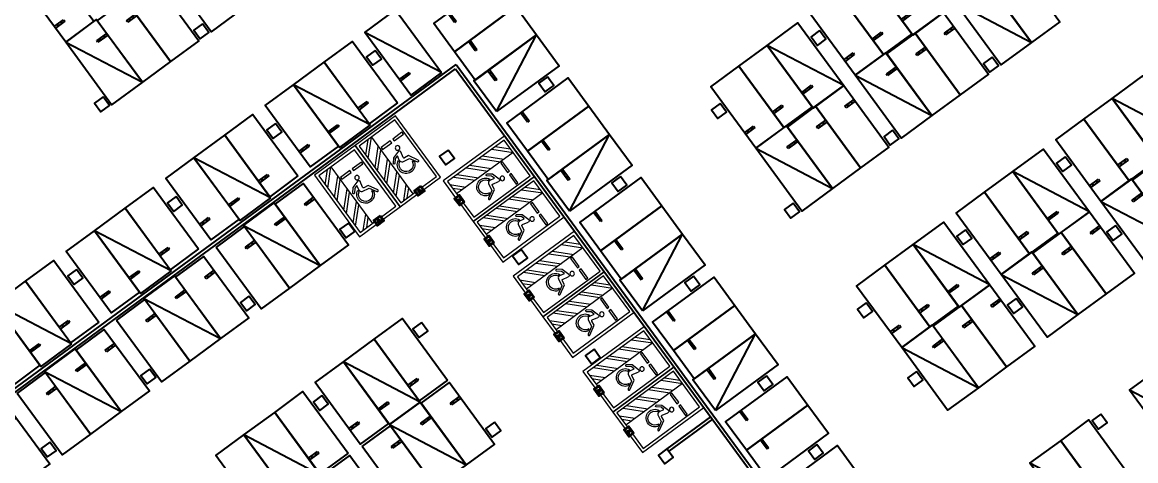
# Model space of a CAD drawing. Header units: millimetres. Extents: x 78082221 to 78451133, y -34402202 to -34172290.
# Drawn here: x 78275708 to 78348784, y -34318667 to -34289909 of the extents above; entities that cross this region are included whole.
import ezdxf

# ---------------------------------------------------------------- set-up
doc = ezdxf.new("R2010")
doc.units = ezdxf.units.MM
doc.header["$LTSCALE"] = 100
doc.header["$MEASUREMENT"] = 0
doc.header["$PDMODE"] = 1
doc.header["$PDSIZE"] = -3
doc.layers.get('0').update_dxf_attribs({"color": 2, "linetype": 'CONTINUOUS'})
doc.layers.get('Defpoints').update_dxf_attribs({"color": 142, "linetype": 'CONTINUOUS'})
doc.layers.add('E-PLAN', color=115, linetype='CONTINUOUS')
doc.layers.add('Z', color=115, linetype='CONTINUOUS')
doc.styles.add('c-b2$0$맑은고딕', font='', dxfattribs={"width": 0.8})
doc.styles.add('돋움', font='', dxfattribs={"width": 0.9})
doc.styles.get('c-b2$0$맑은고딕').set_extended_font_data('Malgun Gothic')
doc.styles.get('돋움').set_extended_font_data('Dotum')
doc.dimstyles.new('c-b2$0$std_style', dxfattribs={"dimscale": 500, "dimtxt": 3, "dimasz": 1, "dimexe": 1.5, "dimexo": 2, "dimgap": 1, "dimtad": 1, "dimtoh": 1, "dimdec": 0, "dimzin": 0, "dimdsep": 46, "dimtxsty": 'c-b2$0$맑은고딕', "dimblk": 'c-b2$0$01420DDOT01', "dimcen": 2.5, "dimdle": 8, "dimclrd": 256, "dimclre": 256, "dimclrt": 256, "dimadec": 0, "dimazin": 0, "dimtfac": 1, "dimtdec": 0, "dimtix": 1, "dimtmove": 2, "dimatfit": 3, "dimldrblk": 'c-b2$0$_ClosedBlank', "dimfxl": 1, "dimtolj": 1, "dimtzin": 0, "dimlwd": -1, "dimlwe": -1, "dimarcsym": 0})

# ---------------------------------------------------------------- blocks, each defined once
blk = doc.blocks.new('XR-B2$0$XR-지하3층$0$확장형 주차')
at = {"layer": 'E-PLAN'}
for p, q in [((0, 3965), (800, 3965)), ((0, 3835), (800, 3835)), ((800, 3835), (800, 3965))]:
    blk.add_line(p, q, dxfattribs=at)
blk.add_lwpolyline([(2500, 5100), (0, 5100), (0, 0), (2500, 0)], close=True, dxfattribs=at)
blk.add_lwpolyline([(2500, 5100), (0, 0)], dxfattribs=at)
for centre in [(238, 3900), (613, 3900)]:
    blk.add_circle(centre, 17.5, dxfattribs=at)
blk = doc.blocks.new('XR-B2$0$XR-지하3층$0$일반형 주차')
at = {"layer": 'E-PLAN'}
for p, q in [((750, 3865), (0, 3865)), ((0, 3735), (750, 3735)), ((750, 3735), (750, 3865))]:
    blk.add_line(p, q, dxfattribs=at)
blk.add_lwpolyline([(2300, 5000), (0, 5000), (0, 0), (2300, 0)], close=True, dxfattribs=at)
for centre in [(238, 3800), (563, 3800)]:
    blk.add_circle(centre, 17.5, dxfattribs=at)
blk = doc.blocks.new('XR-B2$0$XR-지하3층$0$장애인 주차')
at = {"layer": 'E-PLAN', "lineweight": 5}
for p, q in [((4572, 3795), (4572, -805)), ((5572, 2795), (4572, 3795)), ((5572, 3078), (4855, 3795)), ((5572, 2045), (4572, 3045)), ((5572, 1762), (4572, 2762)), ((3689, 1485), (3600, 1888)), ((3699, 2009), (4214, 1851)), ((3992, 1503), (3925, 1810)), ((3925, 1810), (4151, 1741)), ((4055, 1528), (4053, 1393)), ((4151, 1741), (4355, 1493)), ((4214, 1851), (4443, 1569)), ((5572, 1012), (4572, 2012)), ((5572, 729), (4572, 1729)), ((3348, 969), (3257, 820)), ((5572, -21), (4572, 979)), ((5572, -304), (4572, 696)), ((5323, -805), (4572, -54)), ((5041, -805), (4572, -336))]:
    blk.add_line(p, q, dxfattribs=at)
at = {"layer": 'E-PLAN', "ltscale": 4}
for p, q in [((4165, -1005), (4165, -805)), ((4165, -805), (4165, -905))]:
    blk.add_line(p, q, dxfattribs=at)
at = {"layer": 'E-PLAN', "lineweight": 5}
for points in [[(3842, -1005), (2472, -1005), (2472, 3995), (5772, 3995), (5772, -1005), (4402, -1005)], [(3842, -805), (2672, -805), (2672, 3795), (5572, 3795), (5572, -805), (4402, -805)]]:
    blk.add_lwpolyline(points, dxfattribs=at)
for points in [[(3523, 2720), (2773, 2720), (2773, 2870), (3523, 2870)], [(4473, 2720), (3723, 2720), (3723, 2870), (4473, 2870)]]:
    blk.add_lwpolyline(points, close=True, dxfattribs=at)
for points in [[(3992, 1503, -0.343093), (3870, 1283), (3381, 1194), (3094, 715)], [(3094, 715, -1.000002), (2987, 770), (3330, 1379), (3640, 1415)]]:
    blk.add_lwpolyline(points, format="xyb", dxfattribs=at)
at = {"layer": 'E-PLAN', "ltscale": 4}
for points in [[(3842, -695), (3842, -1115), (4402, -1115), (4402, -695)], [(3892, -745), (3892, -1065), (4352, -1065), (4352, -745)]]:
    blk.add_lwpolyline(points, close=True, dxfattribs=at)
at = {"layer": 'E-PLAN'}
for points in [[(4161, -797), (4152, -916), (4058, -916), (4021, -1003), (3982, -990), (3988, -973), (4011, -981), (4046, -898), (4136, -898), (4137, -881), (4072, -881), (4072, -863), (4138, -863), (4142, -810)], [(4167, -882), (4169, -863)]]:
    blk.add_lwpolyline(points, dxfattribs=at)
at = {"layer": 'E-PLAN', "lineweight": 5}
blk.add_circle((3613, 2216), 150, dxfattribs=at)
for centre, radius, start, end in [((3810, 1000), 582, 198.00599, 65.09494), ((3682, 1922), 88.4, 79.11433, 202.31847), ((3632, 1473), 57.7, 276.27861, 12.43535), ((4394, 1537), 58.8, 227.96553, 33.79043), ((3809, 1000), 462, 183.85247, 58.2396)]:
    blk.add_arc(centre, radius, start, end, dxfattribs=at)
at = {"layer": 'E-PLAN'}
for centre, radius, start, end in [((4127, -942), 89.2, 206.53502, 62.4866), ((4127, -942), 71.5, 192.8781, 56.16881), ((4140, -787), 22.8, 335.11727, 274.96983)]:
    blk.add_arc(centre, radius, start, end, dxfattribs=at)
blk = doc.blocks.new('c-b2$0$01420DDOT01')
blk.add_line((-1.5, 0), (1.5, 0))
at = {"const_width": 0.5}
blk.add_lwpolyline([(-0.25, 0, 1), (0.25, 0, 1)], format="xyb", close=True, dxfattribs=at)
blk = doc.blocks.new('*D27')
at = {"layer": 'Defpoints', "color": 0, "transparency": 16777216}
for p in [(78437237, -34302993), (78442988, -34310838), (78326185, -34384411)]:
    blk.add_point(p, dxfattribs=at)
at = {"layer": 'Z', "transparency": 16777216}
for p, q in [((78437828, -34303800), (78443432, -34311442)), ((78332340, -34391959), (78442585, -34311133)), ((78326777, -34385217), (78332380, -34392860))]:
    blk.add_line(p, q, dxfattribs=at)
at = {"layer": 'Z', "transparency": 16777216, "xscale": 500, "yscale": 500, "zscale": 500}
for p, rotation in [((78442988, -34310838), 36.24693489456918), ((78331936, -34392255), 216.2469348945692)]:
    blk.add_blockref('c-b2$0$01420DDOT01', p, dxfattribs=dict(at, rotation=rotation))
at = {"layer": 'Z', "transparency": 16777216, "insert": (78386501, -34350234), "char_height": 2250, "attachment_point": 5, "rotation": 36.24693, "style": '돋움'}
blk.add_mtext('\\A1;137700', dxfattribs=at)
blk = doc.blocks.new('c-b2$0$_ClosedBlank')
at = {"color": 0, "linetype": 'ByBlock', "lineweight": -2}
for p, q in [((-1, 0.17), (0, 0)), ((-1, 0.17), (-1, -0.17)), ((0, 0), (-1, -0.17))]:
    blk.add_line(p, q, dxfattribs=at)

msp = doc.modelspace()

# ---------------------------------------------------------------- linework, layer by layer
at = {"layer": 'Z', "ltscale": 0.5}
for p, q in [((78258665.2, -34326309.2), (78304150.4, -34292961.8)), ((78258708.2, -34326029.7), (78304193.5, -34292682.3)), ((78304150.4, -34292961.8), (78328664.3, -34326398.3)), ((78304193.5, -34292682.3), (78328825.6, -34326280.1)), ((78320883.3, -34315785.1), (78318020.3, -34317884.1)), ((78321001.5, -34315946.4), (78318138.5, -34318045.4))]:
    msp.add_line(p, q, dxfattribs=at)
for points in [[(78287541.5, -34290011), (78286977, -34290424.9), (78287390.9, -34290989.5), (78287955.4, -34290575.6)], [(78328039.1, -34290451.4), (78327474.6, -34290865.3), (78327888.5, -34291429.8), (78328453, -34291015.9)], [(78298863.3, -34291754.2), (78298298.7, -34292168.1), (78298712.6, -34292732.7), (78299277.1, -34292318.8)], [(78339360.9, -34292194.6), (78338796.3, -34292608.5), (78339210.2, -34293173), (78339774.7, -34292759.1)], [(78310185, -34293497.4), (78309620.4, -34293911.3), (78310034.3, -34294475.9), (78310598.9, -34294062)], [(78281009.1, -34294800.3), (78280444.5, -34295214.2), (78280858.4, -34295778.7), (78281423, -34295364.8)], [(78321506.7, -34295240.6), (78320942.2, -34295654.5), (78321356, -34296219.1), (78321920.6, -34295805.2)], [(78292330.8, -34296543.5), (78291766.3, -34296957.4), (78292180.1, -34297521.9), (78292744.7, -34297108)], [(78332828.4, -34296983.8), (78332263.9, -34297397.7), (78332677.8, -34297962.3), (78333242.3, -34297548.4)], [(78303652.5, -34298286.7), (78303088, -34298700.6), (78303501.9, -34299265.1), (78304066.4, -34298851.2)], [(78344150.1, -34298727), (78343585.6, -34299140.9), (78343999.5, -34299705.5), (78344564, -34299291.6)], [(78314974.2, -34300029.9), (78314409.7, -34300443.8), (78314823.6, -34301008.3), (78315388.1, -34300594.4)], [(78285798.3, -34301332.8), (78285233.8, -34301746.7), (78285647.7, -34302311.2), (78286212.2, -34301897.3)], [(78326295.9, -34301773.1), (78325731.4, -34302187), (78326145.3, -34302751.5), (78326709.8, -34302337.6)], [(78297120.1, -34303076), (78296555.5, -34303489.9), (78296969.4, -34304054.4), (78297533.9, -34303640.5)], [(78347461.2, -34303243.3), (78346896.7, -34303657.2), (78347310.6, -34304221.7), (78347875.1, -34303807.8)], [(78337617.7, -34303516.3), (78337053.1, -34303930.2), (78337467, -34304494.7), (78338031.5, -34304080.8)], [(78308441.8, -34304819.2), (78307877.2, -34305233), (78308291.1, -34305797.6), (78308855.7, -34305383.7)], [(78279265.9, -34306122), (78278701.3, -34306535.9), (78279115.2, -34307100.4), (78279679.8, -34306686.6)], [(78319763.5, -34306562.4), (78319199, -34306976.2), (78319612.8, -34307540.8), (78320177.4, -34307126.9)], [(78290587.6, -34307865.2), (78290023.1, -34308279.1), (78290436.9, -34308843.6), (78291001.5, -34308429.8)], [(78331085.2, -34308305.6), (78330520.7, -34308719.4), (78330934.6, -34309284), (78331499.1, -34308870.1)], [(78340928.8, -34308032.6), (78340364.2, -34308446.5), (78340778.1, -34309011), (78341342.6, -34308597.1)], [(78301909.3, -34309608.4), (78301344.8, -34310022.3), (78301758.7, -34310586.8), (78302323.2, -34310173)], [(78313231, -34311351.6), (78312666.5, -34311765.5), (78313080.4, -34312330), (78313644.9, -34311916.2)], [(78284055.1, -34312654.5), (78283490.6, -34313068.4), (78283904.5, -34313632.9), (78284469, -34313219)], [(78324552.7, -34313094.8), (78323988.2, -34313508.7), (78324402.1, -34314073.2), (78324966.6, -34313659.4)], [(78334396.3, -34312821.8), (78333831.8, -34313235.7), (78334245.6, -34313800.2), (78334810.2, -34313386.4)], [(78295376.9, -34314397.7), (78294812.3, -34314811.6), (78295226.2, -34315376.1), (78295790.7, -34314962.2)], [(78346486.7, -34315613.4), (78345922.1, -34316027.3), (78346336, -34316591.9), (78346900.5, -34316178)], [(78306698.6, -34316140.9), (78306134, -34316554.8), (78306547.9, -34317119.3), (78307112.5, -34316705.4)], [(78277522.7, -34317443.7), (78276958.1, -34317857.6), (78277372, -34318422.2), (78277936.6, -34318008.3)], [(78327863.8, -34317611.1), (78327299.3, -34318025), (78327713.2, -34318589.5), (78328277.7, -34318175.6)], [(78318020.3, -34317884.1), (78317455.8, -34318298), (78317869.6, -34318862.5), (78318434.2, -34318448.6)]]:
    msp.add_lwpolyline(points, close=True, dxfattribs=at)

# ---------------------------------------------------------------- block references
at = {"layer": 'Z', "xscale": -1}
for name, p, rotation in [('XR-B2$0$XR-지하3층$0$확장형 주차', (78290122.1, -34289049), 36.24693370121151), ('XR-B2$0$XR-지하3층$0$확장형 주차', (78331130.8, -34286634.8), 216.2469337012116), ('XR-B2$0$XR-지하3층$0$일반형 주차', (78275601.7, -34287171.1), 216.2469337012116), ('XR-B2$0$XR-지하3층$0$일반형 주차', (78343796.4, -34289872.7), 36.24693370121151), ('XR-B2$0$XR-지하3층$0$일반형 주차', (78287299.5, -34291118.5), 36.24693370121151), ('XR-B2$0$XR-지하3층$0$일반형 주차', (78306745.1, -34287029.7), 126.2469333569375), ('XR-B2$0$XR-지하3층$0$일반형 주차', (78329275.9, -34287994.7), 216.2469337012116), ('XR-B2$0$XR-지하3층$0$확장형 주차', (78341941.5, -34291232.6), 36.24693370121151), ('XR-B2$0$XR-지하3층$0$일반형 주차', (78285444.6, -34292478.4), 36.24693370121151), ('XR-B2$0$XR-지하3층$0$일반형 주차', (78327421, -34289354.6), 216.2469337012116), ('XR-B2$0$XR-지하3층$0$확장형 주차', (78298186, -34290576.8), 216.2469337012116), ('XR-B2$0$XR-지하3층$0$일반형 주차', (78308105, -34288884.6), 126.2469333569375), ('XR-B2$0$XR-지하3층$0$일반형 주차', (78339118.8, -34293302), 36.24693370121151), ('XR-B2$0$XR-지하3층$0$확장형 주차', (78283589.7, -34293838.3), 36.24693370121151), ('XR-B2$0$XR-지하3층$0$확장형 주차', (78324598.4, -34291424), 216.2469337012116), ('XR-B2$0$XR-지하3층$0$확장형 주차', (78309464.9, -34290739.5), 126.2469333569375), ('XR-B2$0$XR-지하3층$0$일반형 주차', (78337263.9, -34294661.9), 36.24693370121151), ('XR-B2$0$XR-지하3층$0$일반형 주차', (78295524.6, -34292528), 216.2469337012116), ('XR-B2$0$XR-지하3층$0$일반형 주차', (78322743.5, -34292783.9), 216.2469337012116), ('XR-B2$0$XR-지하3층$0$확장형 주차', (78335409, -34296021.8), 36.24693370121151), ('XR-B2$0$XR-지하3층$0$확장형 주차', (78293508.5, -34294006.2), 216.2469337012116), ('XR-B2$0$XR-지하3층$0$일반형 주차', (78320888.6, -34294143.9), 216.2469337012116), ('XR-B2$0$XR-지하3층$0$일반형 주차', (78311534.3, -34293562.1), 126.2469333569375), ('XR-B2$0$XR-지하3층$0$확장형 주차', (78347241.8, -34294910.4), 216.2469337012116), ('XR-B2$0$XR-지하3층$0$일반형 주차', (78291653.6, -34295366.1), 216.2469337012116), ('XR-B2$0$XR-지하3층$0$일반형 주차', (78332586.3, -34298091.3), 36.24693370121151), ('XR-B2$0$XR-지하3층$0$일반형 주차', (78345386.9, -34296270.3), 216.2469337012116), ('XR-B2$0$XR-지하3층$0$일반형 주차', (78312894.3, -34295417), 126.2469333569375), ('XR-B2$0$XR-지하3층$0$일반형 주차', (78330731.5, -34299451.2), 36.24693370121151), ('XR-B2$0$XR-지하3층$0$일반형 주차', (78288992.2, -34297317.3), 216.2469337012116), ('XR-B2$0$XR-지하3층$0$일반형 주차', (78343532, -34297630.3), 216.2469337012116), ('XR-B2$0$XR-지하3층$0$확장형 주차', (78286976, -34298795.4), 216.2469337012116), ('XR-B2$0$XR-지하3층$0$확장형 주차', (78314254.2, -34297271.9), 126.2469333569375), ('XR-B2$0$XR-지하3층$0$확장형 주차', (78328876.6, -34300811.1), 36.24693370121151), ('XR-B2$0$XR-지하3층$0$일반형 주차', (78285121.1, -34300155.3), 216.2469337012116), ('XR-B2$0$XR-지하3층$0$확장형 주차', (78340709.3, -34299699.7), 216.2469337012116), ('XR-B2$0$XR-지하3층$0$일반형 주차', (78353374.9, -34302937.6), 36.24693370121151), ('XR-B2$0$XR-지하3층$0$일반형 주차', (78316323.6, -34300094.6), 126.2469333569375), ('XR-B2$0$XR-지하3층$0$일반형 주차', (78338854.4, -34301059.6), 216.2469337012116), ('XR-B2$0$XR-지하3층$0$확장형 주차', (78351520, -34304297.5), 36.24693370121151), ('XR-B2$0$XR-지하3층$0$일반형 주차', (78282459.7, -34302106.5), 216.2469337012116), ('XR-B2$0$XR-지하3층$0$일반형 주차', (78297114.5, -34304506), 36.24693370121151), ('XR-B2$0$XR-지하3층$0$일반형 주차', (78336999.5, -34302419.5), 216.2469337012116), ('XR-B2$0$XR-지하3층$0$확장형 주차', (78295259.6, -34305865.9), 36.24693370121151), ('XR-B2$0$XR-지하3층$0$확장형 주차', (78280443.5, -34303584.7), 216.2469337012116), ('XR-B2$0$XR-지하3층$0$일반형 주차', (78317683.5, -34301949.5), 126.2469333569375), ('XR-B2$0$XR-지하3층$0$일반형 주차', (78348697.3, -34306366.9), 36.24693370121151), ('XR-B2$0$XR-지하3층$0$확장형 주차', (78334176.9, -34304488.9), 216.2469337012116), ('XR-B2$0$XR-지하3층$0$일반형 주차', (78278588.6, -34304944.6), 216.2469337012116), ('XR-B2$0$XR-지하3층$0$일반형 주차', (78293243.4, -34307344.1), 36.24693370121151), ('XR-B2$0$XR-지하3층$0$확장형 주차', (78319043.4, -34303804.4), 126.2469333569375), ('XR-B2$0$XR-지하3층$0$일반형 주차', (78346842.4, -34307726.8), 36.24693370121151), ('XR-B2$0$XR-지하3층$0$일반형 주차', (78332322, -34305848.9), 216.2469337012116), ('XR-B2$0$XR-지하3층$0$일반형 주차', (78290582, -34309295.2), 36.24693370121151), ('XR-B2$0$XR-지하3층$0$확장형 주차', (78344987.5, -34309086.8), 36.24693370121151), ('XR-B2$0$XR-지하3층$0$일반형 주차', (78275927.3, -34306895.8), 216.2469337012116), ('XR-B2$0$XR-지하3층$0$일반형 주차', (78330467.1, -34307208.8), 216.2469337012116), ('XR-B2$0$XR-지하3층$0$확장형 주차', (78273911.1, -34308373.9), 216.2469337012116), ('XR-B2$0$XR-지하3층$0$확장형 주차', (78288727.2, -34310655.2), 36.24693370121151), ('XR-B2$0$XR-지하3층$0$일반형 주차', (78321112.9, -34306627), 126.2469333569375), ('XR-B2$0$XR-지하3층$0$일반형 주차', (78342164.9, -34311156.2), 36.24693370121151), ('XR-B2$0$XR-지하3층$0$일반형 주차', (78272056.2, -34309733.8), 216.2469337012116), ('XR-B2$0$XR-지하3층$0$일반형 주차', (78286711, -34312133.3), 36.24693370121151), ('XR-B2$0$XR-지하3층$0$일반형 주차', (78322472.8, -34308481.9), 126.2469333569375), ('XR-B2$0$XR-지하3층$0$일반형 주차', (78340310, -34312516.1), 36.24693370121151), ('XR-B2$0$XR-지하3층$0$일반형 주차', (78298807.2, -34310704.8), 216.2469337012116), ('XR-B2$0$XR-지하3층$0$확장형 주차', (78338455.1, -34313876), 36.24693370121151), ('XR-B2$0$XR-지하3층$0$일반형 주차', (78284049.6, -34314084.5), 36.24693370121151), ('XR-B2$0$XR-지하3층$0$확장형 주차', (78323832.7, -34310336.8), 126.2469333569375), ('XR-B2$0$XR-지하3층$0$확장형 주차', (78296791, -34312182.9), 216.2469337012116), ('XR-B2$0$XR-지하3층$0$확장형 주차', (78282194.7, -34315444.4), 36.24693370121151), ('XR-B2$0$XR-지하3층$0$일반형 주차', (78294936.1, -34313542.8), 216.2469337012116), ('XR-B2$0$XR-지하3층$0$확장형 주차', (78348373.8, -34314043.9), 216.2469337012116), ('XR-B2$0$XR-지하3층$0$일반형 주차', (78280178.5, -34316922.6), 36.24693370121151), ('XR-B2$0$XR-지하3층$0$일반형 주차', (78325902.1, -34313159.5), 126.2469333569375), ('XR-B2$0$XR-지하3층$0$일반형 주차', (78292274.8, -34315494), 216.2469337012116), ('XR-B2$0$XR-지하3층$0$일반형 주차', (78306693, -34317570.9), 36.24693370121151), ('XR-B2$0$XR-지하3층$0$일반형 주차', (78277517.1, -34318873.8), 36.24693370121151), ('XR-B2$0$XR-지하3층$0$확장형 주차', (78304838.1, -34318930.8), 36.24693370121151), ('XR-B2$0$XR-지하3층$0$확장형 주차', (78290258.6, -34316972.2), 216.2469337012116), ('XR-B2$0$XR-지하3층$0$일반형 주차', (78327262, -34315014.4), 126.2469333569375), ('XR-B2$0$XR-지하3층$0$일반형 주차', (78302821.9, -34320409), 36.24693370121151), ('XR-B2$0$XR-지하3층$0$일반형 주차', (78343857.6, -34317355), 216.2469337012116), ('XR-B2$0$XR-지하3층$0$일반형 주차', (78288403.7, -34318332.1), 216.2469337012116), ('XR-B2$0$XR-지하3층$0$일반형 주차', (78329213.2, -34317675.8), 126.2469333569375), ('XR-B2$0$XR-지하3층$0$확장형 주차', (78341841.4, -34318833.1), 216.2469337012116), ('XR-B2$0$XR-지하3층$0$일반형 주차', (78300160.6, -34322360.2), 36.24693370121151)]:
    msp.add_blockref(name, p, dxfattribs=dict(at, rotation=rotation))
at = {"layer": 'Z', "lineweight": 5, "xscale": -1}
for p, rotation in [((78304562.4, -34297799.3), 36.24693370121151), ((78307563.8, -34304374.1), 306.2469333569375), ((78301901, -34299750.5), 36.24693370121151), ((78309515, -34307035.5), 306.2469333569375), ((78312146.1, -34310624.3), 306.2469333569375), ((78314097.3, -34313285.7), 306.2469333569375), ((78316728.5, -34316874.5), 306.2469333569375), ((78318679.6, -34319535.9), 306.2469333569375)]:
    msp.add_blockref('XR-B2$0$XR-지하3층$0$장애인 주차', p, dxfattribs=dict(at, rotation=rotation))

# ---------------------------------------------------------------- dimensions: what is measured, and where the dimension line sits
at = {"layer": 'Z'}
dim = msp.add_linear_dim(base=(78442988.2, -34310837.5), p1=(78326185.3, -34384410.5, 0), p2=(78437237, -34302993.1, 0), angle=36.246935, dimstyle='c-b2$0$std_style', override={"dimtxt": 4.5, "dimtxsty": '돋움'}, dxfattribs=at)
dim.commit()
dim.dimension.update_dxf_attribs({"geometry": '*D27', "text_midpoint": (78386500.6, -34350234.5)})

doc.saveas('drawing.dxf')
